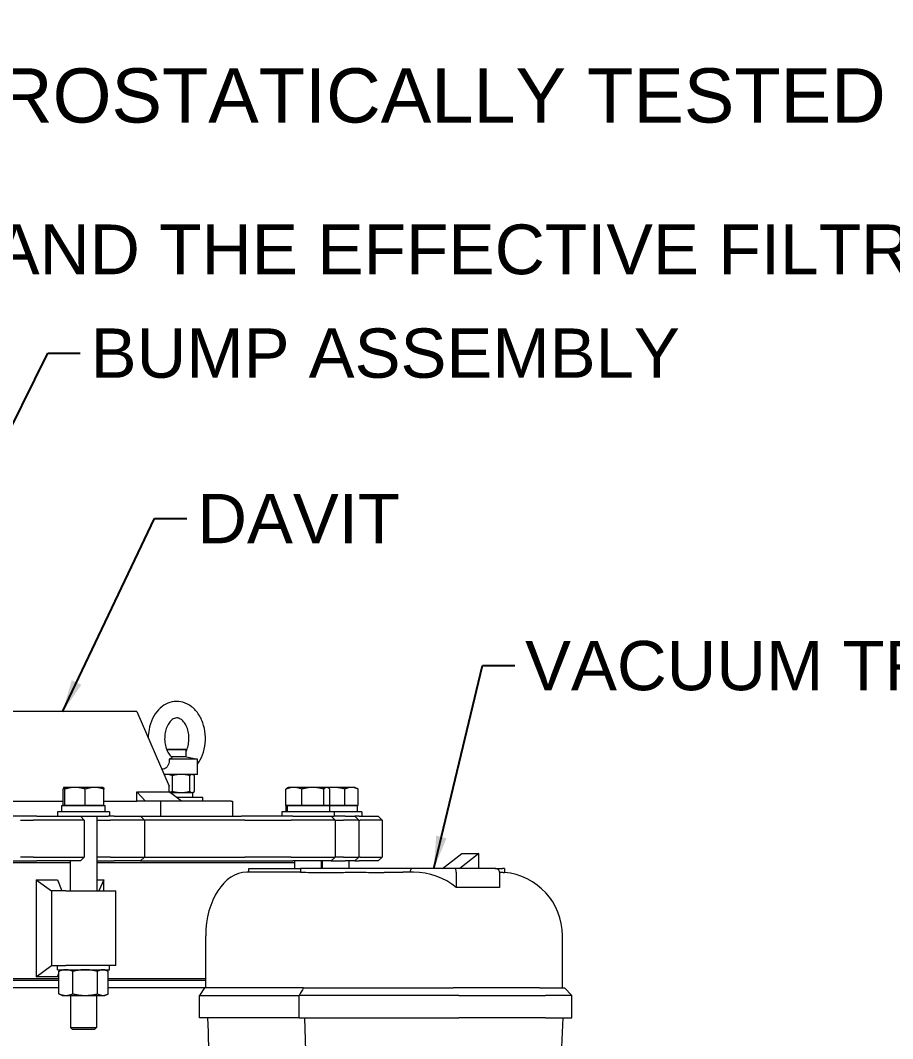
# Model space of a CAD drawing. Header units: inches. Extents: x 14 to 368, y 5 to 236.
# Drawn here: x 285.29 to 314.49, y 106.63 to 140.7 of the extents above; entities that cross this region are included whole.
import ezdxf

# ---------------------------------------------------------------- set-up
doc = ezdxf.new("R2010")
doc.units = ezdxf.units.IN
doc.header["$LTSCALE"] = 11
doc.header["$MEASUREMENT"] = 0
for name, color, linetype, lineweight in [('Symbol', 7, 'Continuous', 25), ('Symbol (ANSI)', 7, 'Continuous', 25), ('Visible (ANSI)', 7, 'Continuous', 50)]:
    doc.layers.add(name, color=color, linetype=linetype, lineweight=lineweight)
doc.styles.add('MEMCOR Medium', font='arial.ttf')
doc.styles.add('Standard D-E', font='arial.ttf')
doc.styles.add('Standard D-E NeptuneBenson', font='arial.ttf')
doc.dimstyles.new('Default (ANSI)$7', dxfattribs={"dimscale": 11, "dimtxt": 0.15, "dimasz": 0.098425, "dimexe": 0.125, "dimexo": 0.0625, "dimgap": 0.031496, "dimtad": 0, "dimtih": 1, "dimtoh": 1, "dimdec": 4, "dimrnd": 1e-08, "dimzin": 3, "dimdsep": 46, "dimlunit": 5, "dimtxsty": 'MEMCOR Medium', "dimcen": 0.09, "dimdle": 0.393701, "dimclrd": 256, "dimclre": 256, "dimclrt": 256, "dimadec": 0, "dimazin": 1, "dimtfac": 0.8, "dimtofl": 0, "dimtmove": 0, "dimatfit": 3, "dimfxl": 1, "dimfrac": 1, "dimtolj": 1, "dimtzin": 4, "dimlwd": -1, "dimlwe": -1, "dimarcsym": 0})
doc.dimstyles.new('Default D-E$7', dxfattribs={"dimscale": 11, "dimtxt": 0.15, "dimasz": 0.098425, "dimexe": 0.125, "dimexo": 0.0625, "dimgap": 0.031496, "dimtad": 0, "dimtih": 1, "dimtoh": 1, "dimrnd": 1e-08, "dimzin": 4, "dimdsep": 46, "dimtxsty": 'Standard D-E', "dimcen": 0.09, "dimdle": 0.393701, "dimclrd": 256, "dimclre": 256, "dimclrt": 256, "dimadec": 0, "dimazin": 1, "dimtfac": 1, "dimtofl": 0, "dimtmove": 0, "dimatfit": 3, "dimfxl": 1, "dimtolj": 1, "dimtzin": 4, "dimlwd": -1, "dimlwe": -1, "dimarcsym": 0})

msp = doc.modelspace()

# ---------------------------------------------------------------- linework, layer by layer
at = {"layer": 'Visible (ANSI)', "linetype": 'Continuous', "lineweight": 18}
for p, q in [((289.194056, 117.57051), (284.74546, 117.57051)), ((289.194056, 117.57051), (290.267644, 115.07051)), ((290.22686, 116.30801), (290.21436, 116.29551)), ((290.83936, 116.29551), (290.21436, 116.29551)), ((290.21436, 116.240891), (290.21436, 116.29551)), ((290.22686, 116.30801), (290.82686, 116.30801)), ((290.82686, 116.30801), (290.83936, 116.29551)), ((290.83936, 116.059863), (290.83936, 116.29551)), ((291.215836, 115.981321), (290.273614, 115.981321)), ((290.846325, 116.059863), (290.346731, 116.059863)), ((290.846325, 116.059863), (291.215836, 115.981321)), ((291.215836, 115.46951), (291.215836, 115.981321)), ((291.215836, 115.46951), (290.096299, 115.46951)), ((290.378298, 114.898816), (290.378298, 115.431205)), ((290.967756, 114.898816), (290.967756, 115.431205)), ((291.05786, 115.46951), (291.074168, 115.461906)), ((291.116318, 114.898816), (291.116318, 115.431205)), ((286.720091, 114.430139), (286.720091, 114.975548)), ((286.748172, 115.034139), (286.746082, 115.032932)), ((286.750256, 115.034139), (286.748172, 115.034139)), ((287.122463, 115.034139), (286.750256, 115.034139)), ((286.780422, 114.430139), (286.780422, 114.975548)), ((287.776379, 115.034139), (287.122463, 115.034139)), ((287.464504, 114.430139), (287.464504, 114.975548)), ((288.060172, 115.034139), (287.776379, 115.034139)), ((288.060172, 115.034139), (288.062263, 115.032932)), ((288.088254, 114.430139), (288.088254, 114.975548)), ((289.476274, 114.57051), (289.194056, 114.88301)), ((289.194056, 114.57051), (289.194056, 114.88301)), ((289.194056, 114.88301), (290.267644, 114.88301)), ((290.267644, 114.88301), (290.267644, 115.07051)), ((290.68406, 114.57051), (290.267644, 114.88301)), ((290.297626, 114.86051), (291.06336, 114.86051)), ((291.05786, 114.86051), (291.074168, 114.868115)), ((291.06336, 114.70451), (291.06336, 114.86051)), ((294.182741, 114.430139), (294.182741, 114.975548)), ((294.259871, 115.034139), (294.235336, 115.019974)), ((294.448527, 115.034139), (294.259871, 115.034139)), ((295.080877, 115.034139), (294.448527, 115.034139)), ((294.714312, 114.430139), (294.714312, 114.975548)), ((295.548221, 115.034139), (295.080877, 115.034139)), ((295.447442, 114.430139), (295.447442, 114.975548)), ((295.571871, 115.034139), (295.548221, 115.034139)), ((295.779642, 115.034139), (295.571871, 115.034139)), ((295.571871, 115.034139), (295.596405, 115.019974)), ((295.649, 114.430139), (295.649, 114.975548)), ((296.376252, 115.034139), (295.779642, 115.034139)), ((296.156684, 114.430139), (296.156684, 114.975548)), ((296.497739, 115.034139), (296.376252, 115.034139)), ((296.497739, 115.034139), (296.563041, 114.996437)), ((296.595821, 114.430139), (296.595821, 114.975548)), ((284.74546, 114.57051), (286.720091, 114.57051)), ((288.088254, 114.57051), (289.194056, 114.57051)), ((289.984267, 114.57051), (289.194056, 114.57051)), ((289.476274, 114.57051), (289.194056, 114.57051)), ((292.346159, 114.57051), (289.984267, 114.57051)), ((289.984267, 114.57051), (289.984267, 114.07051)), ((290.505501, 114.70451), (291.40186, 114.70451)), ((291.40186, 114.57051), (291.40186, 114.70451)), ((292.346159, 114.57051), (292.39461, 114.57051)), ((292.39461, 114.57051), (292.39461, 114.07051)), ((288.279172, 114.211135), (286.529172, 114.211135)), ((286.529172, 114.211135), (286.529172, 114.07051)), ((286.674672, 114.430135), (288.133672, 114.430135)), ((286.674672, 114.211135), (286.674672, 114.430135)), ((286.750256, 114.430139), (286.720091, 114.430139)), ((286.748172, 114.430139), (286.748172, 114.430135)), ((286.780422, 114.430139), (286.750256, 114.430139)), ((287.122463, 114.430139), (286.780422, 114.430139)), ((287.464504, 114.430139), (287.122463, 114.430139)), ((287.776379, 114.430139), (287.464504, 114.430139)), ((288.088254, 114.430139), (287.776379, 114.430139)), ((288.060172, 114.430139), (288.060172, 114.430135)), ((288.133672, 114.211135), (288.133672, 114.430135)), ((288.279172, 114.211135), (288.279172, 114.07051)), ((295.790871, 114.211135), (294.040871, 114.211135)), ((294.040871, 114.211135), (294.040871, 114.07051)), ((294.448527, 114.430139), (294.182741, 114.430139)), ((294.186371, 114.430135), (294.203437, 114.430135)), ((294.186371, 114.211135), (294.186371, 114.430135)), ((294.203437, 114.430135), (294.217208, 114.430135)), ((294.217208, 114.430135), (295.645371, 114.430135)), ((294.259871, 114.430139), (294.259871, 114.430135)), ((294.714312, 114.430139), (294.448527, 114.430139)), ((295.080877, 114.430139), (294.714312, 114.430139)), ((295.447442, 114.430139), (295.080877, 114.430139)), ((295.548221, 114.430139), (295.447442, 114.430139)), ((295.649, 114.430139), (295.548221, 114.430139)), ((295.571871, 114.430139), (295.571871, 114.430135)), ((295.645371, 114.430135), (296.571239, 114.430135)), ((295.645371, 114.211135), (295.645371, 114.430135)), ((295.779642, 114.430139), (295.649, 114.430139)), ((296.156684, 114.430139), (295.779642, 114.430139)), ((296.716739, 114.211135), (295.790871, 114.211135)), ((295.790871, 114.211135), (295.790871, 114.07051)), ((296.376252, 114.430139), (296.156684, 114.430139)), ((296.595821, 114.430139), (296.376252, 114.430139)), ((296.497739, 114.430139), (296.497739, 114.430135)), ((296.571239, 114.211135), (296.571239, 114.430135)), ((296.716739, 114.211135), (296.716739, 114.07051)), ((285.407439, 114.07051), (284.74546, 114.07051)), ((285.289619, 113.94051), (285.724036, 113.94051)), ((285.841856, 114.07051), (285.407439, 114.07051)), ((286.995033, 113.94051), (285.724036, 113.94051)), ((285.841856, 114.07051), (286.947623, 114.07051)), ((286.947623, 114.07051), (287.225812, 114.07051)), ((287.275381, 113.94051), (286.995033, 113.94051)), ((287.225812, 114.07051), (287.300055, 114.07051)), ((287.430055, 113.94051), (287.275381, 113.94051)), ((287.300055, 114.07051), (287.430055, 113.94051)), ((287.300055, 114.07051), (288.231772, 114.07051)), ((287.430055, 113.94051), (287.430055, 112.70051)), ((287.851672, 114.07051), (287.851672, 111.57051)), ((287.851672, 113.94051), (287.857326, 113.94051)), ((287.857326, 113.94051), (288.31294, 113.94051)), ((288.43076, 114.07051), (288.231772, 114.07051)), ((288.655286, 113.94051), (288.31294, 113.94051)), ((288.43076, 114.07051), (288.595086, 114.07051)), ((288.595086, 114.07051), (288.859576, 114.07051)), ((288.921829, 113.94051), (288.655286, 113.94051)), ((288.859576, 114.07051), (289.312959, 114.07051)), ((289.442959, 113.94051), (288.921829, 113.94051)), ((289.312959, 114.07051), (292.693103, 114.07051)), ((289.312959, 114.07051), (289.442959, 113.94051)), ((292.800139, 113.94051), (289.442959, 113.94051)), ((289.442959, 113.94051), (289.442959, 112.70051)), ((293.478066, 114.07051), (292.693103, 114.07051)), ((292.800139, 113.94051), (293.423126, 113.94051)), ((293.423126, 113.94051), (294.354737, 113.94051)), ((294.409677, 114.07051), (293.478066, 114.07051)), ((295.655241, 113.94051), (294.354737, 113.94051)), ((294.409677, 114.07051), (295.541116, 114.07051)), ((295.541116, 114.07051), (295.682332, 114.07051)), ((295.797554, 113.94051), (295.655241, 113.94051)), ((295.682332, 114.07051), (295.695974, 114.07051)), ((295.695974, 114.07051), (295.825974, 113.94051)), ((295.695974, 114.07051), (295.790871, 114.07051)), ((296.159187, 114.07051), (295.790871, 114.07051)), ((295.825974, 113.94051), (295.797554, 113.94051)), ((295.825974, 113.94051), (296.104247, 113.94051)), ((295.825974, 113.94051), (295.825974, 112.70051)), ((296.441014, 113.94051), (296.104247, 113.94051)), ((296.159187, 114.07051), (296.320835, 114.07051)), ((296.320835, 114.07051), (296.432674, 114.07051)), ((296.432674, 114.07051), (296.492592, 114.07051)), ((296.553721, 113.94051), (296.441014, 113.94051)), ((296.628522, 114.07051), (296.492592, 114.07051)), ((296.492592, 114.07051), (296.622592, 113.94051)), ((296.622592, 113.94051), (296.553721, 113.94051)), ((296.622592, 113.94051), (296.662168, 113.94051)), ((296.622592, 113.94051), (296.622592, 112.70051)), ((296.628522, 114.07051), (297.273349, 114.07051)), ((297.403349, 113.94051), (296.662168, 113.94051)), ((297.273349, 114.07051), (297.403349, 113.94051)), ((297.403349, 113.94051), (297.403349, 112.70051)), ((299.42495, 112.32051), (300.067738, 112.82051)), ((300.642271, 112.82051), (299.999483, 112.32051)), ((300.067738, 112.82051), (300.642271, 112.82051)), ((300.642271, 112.32051), (300.642271, 112.82051)), ((286.956672, 112.50801), (283.487406, 112.50801)), ((284.919173, 112.57051), (285.407439, 112.57051)), ((285.724036, 112.70051), (285.289619, 112.70051)), ((285.407439, 112.57051), (285.841856, 112.57051)), ((285.724036, 112.70051), (286.995033, 112.70051)), ((286.947623, 112.57051), (285.841856, 112.57051)), ((287.225812, 112.57051), (286.947623, 112.57051)), ((286.956672, 112.57051), (286.956672, 111.57051)), ((286.995033, 112.70051), (287.275381, 112.70051)), ((287.300055, 112.57051), (287.225812, 112.57051)), ((287.275381, 112.70051), (287.430055, 112.70051)), ((287.300055, 112.57051), (287.430055, 112.70051)), ((287.857326, 112.70051), (287.851672, 112.70051)), ((287.851672, 112.57051), (287.975146, 112.57051)), ((294.468371, 112.50801), (287.851672, 112.50801)), ((288.31294, 112.70051), (287.857326, 112.70051)), ((287.975146, 112.57051), (288.43076, 112.57051)), ((288.31294, 112.70051), (288.655286, 112.70051)), ((288.595086, 112.57051), (288.43076, 112.57051)), ((288.859576, 112.57051), (288.595086, 112.57051)), ((288.655286, 112.70051), (288.921829, 112.70051)), ((289.312959, 112.57051), (288.859576, 112.57051)), ((288.921829, 112.70051), (289.442959, 112.70051)), ((289.312959, 112.57051), (289.442959, 112.70051)), ((289.312959, 112.57051), (292.873724, 112.57051)), ((289.442959, 112.70051), (292.800139, 112.70051)), ((293.423126, 112.70051), (292.800139, 112.70051)), ((292.873724, 112.57051), (293.478066, 112.57051)), ((294.354737, 112.70051), (293.423126, 112.70051)), ((293.478066, 112.57051), (294.409677, 112.57051)), ((294.354737, 112.70051), (295.655241, 112.70051)), ((295.541116, 112.57051), (294.409677, 112.57051)), ((294.468371, 112.57051), (294.468371, 112.32051)), ((295.363371, 112.57051), (295.363371, 112.32051)), ((295.394239, 112.57051), (295.394239, 112.32051)), ((295.682332, 112.57051), (295.541116, 112.57051)), ((295.655241, 112.70051), (295.797554, 112.70051)), ((295.695974, 112.57051), (295.682332, 112.57051)), ((295.695974, 112.57051), (295.825974, 112.70051)), ((295.695974, 112.57051), (296.159187, 112.57051)), ((295.797554, 112.70051), (295.825974, 112.70051)), ((296.104247, 112.70051), (295.825974, 112.70051)), ((296.104247, 112.70051), (296.441014, 112.70051)), ((296.320835, 112.57051), (296.159187, 112.57051)), ((296.289239, 112.57051), (296.289239, 112.32051)), ((296.432674, 112.57051), (296.320835, 112.57051)), ((296.492592, 112.57051), (296.432674, 112.57051)), ((296.441014, 112.70051), (296.553721, 112.70051)), ((296.492592, 112.57051), (296.622592, 112.70051)), ((296.492592, 112.57051), (296.628522, 112.57051)), ((296.553721, 112.70051), (296.622592, 112.70051)), ((296.662168, 112.70051), (296.622592, 112.70051)), ((297.273349, 112.57051), (296.628522, 112.57051)), ((296.662168, 112.70051), (297.403349, 112.70051)), ((297.273349, 112.57051), (297.403349, 112.70051)), ((293.790084, 112.19551), (292.868918, 112.19551)), ((292.936097, 112.32051), (294.666164, 112.32051)), ((292.936097, 112.19551), (292.936097, 112.32051)), ((297.490525, 112.32051), (294.666164, 112.32051)), ((294.666164, 112.32051), (294.666164, 112.192827)), ((298.421243, 112.32051), (297.490525, 112.32051)), ((297.664135, 112.19551), (298.0991, 112.19551)), ((298.450644, 112.19551), (298.0991, 112.19551)), ((299.842818, 112.32051), (298.421243, 112.32051)), ((301.181959, 112.32051), (299.842818, 112.32051)), ((299.885008, 112.19551), (299.885008, 111.680116)), ((301.181959, 112.32051), (301.42763, 112.32051)), ((301.33128, 112.19551), (301.33128, 111.680116)), ((301.495518, 112.32051), (301.42763, 112.32051)), ((301.495518, 112.32051), (301.495518, 112.187435)), ((285.81765, 111.945053), (285.81765, 108.695967)), ((285.81765, 111.945053), (286.527693, 111.945053)), ((285.81765, 111.945053), (286.327329, 111.57051)), ((286.527693, 111.945053), (286.674523, 111.57051)), ((287.851672, 111.945053), (288.082591, 111.945053)), ((288.082591, 111.945053), (287.913368, 111.57051)), ((288.082591, 111.57051), (288.082591, 111.945053)), ((286.815923, 111.57051), (286.327329, 111.57051)), ((286.327329, 111.57051), (286.327329, 109.07051)), ((286.815923, 111.57051), (288.483942, 111.57051)), ((288.483942, 109.07051), (288.483942, 111.57051)), ((301.33128, 111.680116), (299.885008, 111.680116)), ((291.497005, 108.32051), (291.497005, 110.07051)), ((303.43544, 108.32051), (303.43544, 110.07051)), ((285.81765, 108.695967), (286.327329, 109.07051)), ((286.327329, 109.07051), (286.815923, 109.07051)), ((286.529172, 108.929885), (286.529172, 109.07051)), ((288.483942, 109.07051), (286.815923, 109.07051)), ((288.279172, 108.929885), (288.279172, 109.07051)), ((286.527693, 108.695967), (286.57658, 108.820672)), ((286.529172, 108.929885), (288.279172, 108.929885)), ((286.57658, 108.122752), (286.57658, 108.878018)), ((286.604673, 108.892333), (286.619395, 108.929885)), ((286.685172, 108.929885), (286.608024, 108.89391)), ((287.047643, 108.122752), (287.047643, 108.878018)), ((287.875235, 108.122752), (287.875235, 108.878018)), ((288.123172, 108.929885), (288.200321, 108.89391)), ((288.231765, 108.122752), (288.231765, 108.878018)), ((283.407406, 108.63301), (286.57658, 108.63301)), ((286.57658, 108.57051), (283.407406, 108.57051)), ((286.527693, 108.695967), (285.81765, 108.695967)), ((288.231765, 108.63301), (291.497005, 108.63301)), ((291.497005, 108.57051), (288.231765, 108.57051)), ((286.57658, 108.32051), (283.407406, 108.32051)), ((286.685172, 108.070885), (286.608024, 108.10686)), ((286.685172, 108.070885), (286.812112, 108.070885)), ((286.812112, 108.070885), (287.461439, 108.070885)), ((286.966672, 108.070885), (286.966672, 106.99625)), ((287.461439, 108.070885), (288.0535, 108.070885)), ((287.841672, 108.070885), (287.841672, 106.99625)), ((288.0535, 108.070885), (288.123172, 108.070885)), ((288.123172, 108.070885), (288.200321, 108.10686)), ((291.450908, 108.32051), (288.231765, 108.32051)), ((291.450908, 108.32051), (291.289507, 108.07051)), ((291.289507, 107.32051), (291.289507, 108.07051)), ((291.289507, 108.07051), (294.618192, 108.07051)), ((294.769689, 108.32051), (291.450908, 108.32051)), ((294.618192, 107.32051), (294.618192, 108.07051)), ((299.973152, 108.07051), (294.618192, 108.07051)), ((294.769689, 108.32051), (299.781641, 108.32051)), ((302.674185, 108.32051), (299.781641, 108.32051)), ((299.973152, 108.07051), (302.865696, 108.07051)), ((302.674185, 108.32051), (303.50684, 108.32051)), ((303.75684, 108.07051), (302.865696, 108.07051)), ((303.50684, 108.32051), (303.75684, 108.07051)), ((303.75684, 107.32051), (303.75684, 108.07051)), ((294.618192, 107.32051), (291.289507, 107.32051)), ((294.618192, 107.32051), (299.973152, 107.32051)), ((294.805508, 107.32051), (294.867408, 104.880925)), ((302.865696, 107.32051), (299.973152, 107.32051)), ((303.447809, 107.32051), (302.629618, 88.798445)), ((302.865696, 107.32051), (303.75684, 107.32051)), ((286.966672, 106.99625), (287.841672, 106.99625)), ((287.034834, 106.930135), (286.966672, 106.99625)), ((287.773511, 106.930135), (287.034834, 106.930135)), ((287.773511, 106.930135), (287.841672, 106.99625))]:
    msp.add_line(p, q, dxfattribs=at)
msp.add_arc((301.31044, 110.07051), 2.125, 0, 85.0338169, dxfattribs=at)
for centre, major_axis, ratio, start_param, end_param in [((294.915871, 114.274884), (-0.188981, 4.137075), 0.170312753, 1.525482101, 1.578425874), ((294.915871, 114.585387), (-0.188981, 4.137075), 0.170312753, 1.600551131, 1.653600499), ((292.868918, 110.07051), (0, -2.125), 0.64560618, 3.141592654, 4.71238898), ((293.790084, 110.07051), (17.439812, 0), 0.121847642, 1.520540653, 1.570796327), ((298.421243, 112.19551), (0, 0.125), 0.696353244, 0, 1.570796327), ((298.450644, 110.07051), (2.196979, 0), 0.96723715, 0.859416189, 1.570796327), ((299.842818, 112.19551), (0, -0.125), 0.33751937, 1.570796327, 3.141592654), ((301.181959, 112.19551), (0.149321, 0), 0.837121646, 0, 1.570796327)]:
    msp.add_ellipse(centre, major_axis=major_axis, ratio=ratio, start_param=start_param, end_param=end_param, dxfattribs=at)
for points, knots in [([(291.215836, 115.803946), (291.250362, 115.850068), (291.281631, 115.899147), (291.37007, 116.06176), (291.415102, 116.183906), (291.473971, 116.440752), (291.487271, 116.575641), (291.480772, 116.844337), (291.460952, 116.978124), (291.388753, 117.232215), (291.336453, 117.352582), (291.201852, 117.565541), (291.120155, 117.658874), (290.936921, 117.801247), (290.837404, 117.853229), (290.636031, 117.908841), (290.535878, 117.916765), (290.34233, 117.893962), (290.249202, 117.864307), (290.071613, 117.77183), (289.988403, 117.7068), (289.83603, 117.544814), (289.769287, 117.445072), (289.66069, 117.22127), (289.620501, 117.096021), (289.579869, 116.877822), (289.570871, 116.787207), (289.569425, 116.696411)], [3.898509139, 3.898509139, 3.898509139, 3.898509139, 4.056754626, 4.056754626, 4.398938909, 4.398938909, 4.746584901, 4.746584901, 5.094483157, 5.094483157, 5.441795747, 5.441795747, 5.780785146, 5.780785146, 6.090334181, 6.090334181, 6.366299518, 6.366299518, 6.63599325, 6.63599325, 6.927784401, 6.927784401, 7.252560037, 7.252560037, 7.596481555, 7.596481555, 7.831458194, 7.831458194, 7.831458194, 7.831458194]), ([(290.83936, 116.240891), (290.853116, 116.268835), (290.865743, 116.298791), (290.898633, 116.391666), (290.914813, 116.459085), (290.933406, 116.599652), (290.935705, 116.672809), (290.925842, 116.816523), (290.913656, 116.887044), (290.877002, 117.017257), (290.852622, 117.076974), (290.796262, 117.179891), (290.764356, 117.223079), (290.697995, 117.291917), (290.663705, 117.316706), (290.592286, 117.352696), (290.556906, 117.360058), (290.493954, 117.358541), (290.465536, 117.352489), (290.393784, 117.320711), (290.348467, 117.288299), (290.271709, 117.200167), (290.239911, 117.152276), (290.186224, 117.041862), (290.164117, 116.97985), (290.132507, 116.846572), (290.123089, 116.775288), (290.118701, 116.631064), (290.123815, 116.558149), (290.147773, 116.419233), (290.166574, 116.353247), (290.214327, 116.235446), (290.243179, 116.183581), (290.302297, 116.102307), (290.332053, 116.071188), (290.361229, 116.047538)], [4.104209623, 4.104209623, 4.104209623, 4.104209623, 4.248084742, 4.248084742, 4.5274672, 4.5274672, 4.809148347, 4.809148347, 5.09125043, 5.09125043, 5.371368437, 5.371368437, 5.650327299, 5.650327299, 5.940878514, 5.940878514, 6.30022792, 6.30022792, 6.586678092, 6.586678092, 6.965130293, 6.965130293, 7.251601663, 7.251601663, 7.530362539, 7.530362539, 7.810977806, 7.810977806, 8.093211609, 8.093211609, 8.374522902, 8.374522902, 8.653522623, 8.653522623, 8.904319276, 8.904319276, 8.904319276, 8.904319276]), ([(290.273614, 115.981321), (290.277392, 115.932896), (290.274851, 115.884015), (290.251403, 115.798869), (290.23508, 115.766885), (290.19664, 115.713922), (290.173374, 115.691842), (290.123009, 115.658324), (290.09655, 115.647309), (290.054298, 115.639005), (290.038224, 115.638284), (290.023049, 115.640102)], [0, 0, 0, 0, 0.370297257, 0.370297257, 0.678851509, 0.678851509, 0.993897876, 0.993897876, 1.309972792, 1.309972792, 1.514783522, 1.514783522, 1.514783522, 1.514783522]), ([(290.361228, 116.047538), (290.361834, 116.047047), (290.36239, 116.046547), (290.36867, 116.040252), (290.368135, 116.033452), (290.356172, 116.01735), (290.3411, 116.007716), (290.306923, 115.992628), (290.291353, 115.986898), (290.273614, 115.981321)], [1.7598983994, 1.7598983994, 1.7598983994, 1.7598983994, 1.7847843361, 1.7847843361, 2.0675310161, 2.0675310161, 2.4434414787, 2.4434414787, 2.6773418205, 2.6773418205, 2.6773418205, 2.6773418205]), ([(294.666164, 112.192827), (294.72735, 112.192252), (294.789482, 112.191647), (295.07783, 112.18898), (295.312983, 112.187355), (295.549582, 112.187355), (295.644071, 112.187355), (295.74416, 112.187595), (295.848139, 112.188115)], [26.213517074, 26.213517074, 26.213517074, 26.213517074, 26.824810769, 26.824810769, 29.016237352, 29.016237352, 29.016237352, 29.891417752, 29.891417752, 29.891417752, 29.891417752]), ([(295.848139, 112.188115), (295.897403, 112.188422), (295.946946, 112.188772), (296.034795, 112.189713), (296.072707, 112.190193), (296.110356, 112.190695)], [-55.1561514955, -55.1561514955, -55.1561514955, -55.1561514955, -54.7075950751, -54.7075950751, -54.3637081452, -54.3637081452, -54.3637081452, -54.3637081452]), ([(296.110356, 112.190695), (296.148956, 112.191233), (296.187638, 112.191601), (296.485637, 112.193845), (296.732006, 112.192169), (297.036722, 112.189099), (297.140041, 112.187788), (297.285319, 112.187282), (297.335827, 112.187409), (297.414507, 112.188714), (297.444583, 112.189585), (297.4775, 112.190995), (297.484242, 112.191315), (297.490525, 112.191636)], [-37.914858437, -37.914858437, -37.914858437, -37.914858437, -37.674676988, -37.674676988, -36.064935499, -36.064935499, -35.345048353, -35.345048353, -34.968662607, -34.968662607, -34.699552539, -34.699552539, -34.624049898, -34.624049898, -34.624049898, -34.624049898]), ([(301.42763, 112.191638), (301.439036, 112.191053), (301.44905, 112.190483), (301.477589, 112.188773), (301.488502, 112.187997), (301.493566, 112.187603), (301.494028, 112.187565), (301.494396, 112.187533)], [-71.6418603662, -71.6418603662, -71.6418603662, -71.6418603662, -71.4043149246, -71.4043149246, -70.8525116297, -70.8525116297, -70.7839194936, -70.7839194936, -70.7839194936, -70.7839194936]), ([(291.559304, 107.32051), (291.595642, 106.086931), (291.631981, 104.853352), (291.704659, 102.386195), (291.740999, 101.152616), (291.813679, 98.685458), (291.85002, 97.45188), (291.922703, 94.984722), (291.959044, 93.751144), (292.031729, 91.283986), (292.068071, 90.050408), (292.104414, 88.816829)], [0.005128417, 0.005128417, 0.005128417, 0.005128417, 9.41486509, 9.41486509, 18.824601762, 18.824601762, 28.234338435, 28.234338435, 37.644075108, 37.644075108, 47.053811781, 47.053811781, 47.053811781, 47.053811781])]:
    msp.add_open_spline(points, degree=3, knots=knots, dxfattribs=at)
for points, weights in [([(290.157849, 115.46951), (290.127917, 115.46951), (290.097614, 115.466448)], [1, 1.01081394267, 1.01546575543]), ([(290.378298, 115.431205), (290.26016, 115.46951), (290.157849, 115.46951)], [1, 1.0379548493, 1]), ([(290.673027, 115.46951), (290.536243, 115.46951), (290.378298, 115.431205)], [1, 1.0379548493, 1]), ([(290.967756, 115.431205), (290.809811, 115.46951), (290.673027, 115.46951)], [1, 1.0379548493, 1]), ([(291.042037, 115.46951), (291.007563, 115.46951), (290.967756, 115.431205)], [1, 1.0379548493, 1]), ([(291.116318, 115.431205), (291.076511, 115.46951), (291.042037, 115.46951)], [1, 1.0379548493, 1]), ([(286.750256, 115.034139), (286.736256, 115.034139), (286.720091, 114.975548)], [1, 1.0379548493, 1]), ([(286.780422, 114.975548), (286.764256, 115.034139), (286.750256, 115.034139)], [1, 1.0379548493, 1]), ([(287.122463, 115.034139), (286.963721, 115.034139), (286.780422, 114.975548)], [1, 1.0379548493, 1]), ([(287.464504, 114.975548), (287.281205, 115.034139), (287.122463, 115.034139)], [1, 1.0379548493, 1]), ([(287.776379, 115.034139), (287.631637, 115.034139), (287.464504, 114.975548)], [1, 1.0379548493, 1]), ([(288.088254, 114.975548), (287.921121, 115.034139), (287.776379, 115.034139)], [1, 1.0379548493, 1]), ([(288.062263, 115.032932), (288.074346, 115.025956), (288.088254, 114.975548)], [1.00936784242, 1.03248168778, 1]), ([(290.280912, 114.873053), (290.327308, 114.882282), (290.378298, 114.898816)], [1.018521499, 1.01603594633, 1]), ([(290.378298, 114.898816), (290.536243, 114.86051), (290.673027, 114.86051)], [1, 1.0379548493, 1]), ([(290.673027, 114.86051), (290.809811, 114.86051), (290.967756, 114.898816)], [1, 1.0379548493, 1]), ([(290.967756, 114.898816), (291.007563, 114.86051), (291.042037, 114.86051)], [1, 1.0379548493, 1]), ([(291.042037, 114.86051), (291.076511, 114.86051), (291.116318, 114.898816)], [1, 1.0379548493, 1]), ([(294.448527, 115.034139), (294.325175, 115.034139), (294.182741, 114.975548)], [1, 1.0379548493, 1]), ([(294.182741, 114.975548), (294.210446, 115.005604), (294.235336, 115.019974)], [1, 1.01911664763, 1.01897640328]), ([(294.714312, 114.975548), (294.571878, 115.034139), (294.448527, 115.034139)], [1, 1.0379548493, 1]), ([(295.080877, 115.034139), (294.910754, 115.034139), (294.714312, 114.975548)], [1, 1.0379548493, 1]), ([(295.447442, 114.975548), (295.251, 115.034139), (295.080877, 115.034139)], [1, 1.0379548493, 1]), ([(295.548221, 115.034139), (295.501449, 115.034139), (295.447442, 114.975548)], [1, 1.0379548493, 1]), ([(295.649, 114.975548), (295.594993, 115.034139), (295.548221, 115.034139)], [1, 1.0379548493, 1]), ([(295.779642, 115.034139), (295.690055, 115.034139), (295.597031, 115.019611)], [1, 1.01907838925, 1.01897688749]), ([(296.156684, 114.975548), (295.954628, 115.034139), (295.779642, 115.034139)], [1, 1.0379548493, 1]), ([(296.376252, 115.034139), (296.27435, 115.034139), (296.156684, 114.975548)], [1, 1.0379548493, 1]), ([(296.595821, 114.975548), (296.478155, 115.034139), (296.376252, 115.034139)], [1, 1.0379548493, 1]), ([(296.563041, 114.996437), (296.57903, 114.987206), (296.595821, 114.975548)], [1.011827725, 1.00732912493, 1]), ([(286.812112, 108.929885), (286.702801, 108.929885), (286.57658, 108.878018)], [1, 1.0379548493, 1]), ([(286.57658, 108.878018), (286.592632, 108.886733), (286.608024, 108.89391)], [1, 1.00618195481, 1.01035011871]), ([(287.047643, 108.878018), (286.921422, 108.929885), (286.812112, 108.929885)], [1, 1.0379548493, 1]), ([(287.461439, 108.929885), (287.269395, 108.929885), (287.047643, 108.878018)], [1, 1.0379548493, 1]), ([(287.875235, 108.878018), (287.653482, 108.929885), (287.461439, 108.929885)], [1, 1.0379548493, 1]), ([(288.0535, 108.929885), (287.970767, 108.929885), (287.875235, 108.878018)], [1, 1.0379548493, 1]), ([(288.231765, 108.878018), (288.136233, 108.929885), (288.0535, 108.929885)], [1, 1.0379548493, 1]), ([(286.608024, 108.10686), (286.592632, 108.114038), (286.57658, 108.122752)], [1.01035011871, 1.00618195481, 1]), ([(286.57658, 108.122752), (286.702801, 108.070885), (286.812112, 108.070885)], [1, 1.0379548493, 1]), ([(286.812112, 108.070885), (286.921422, 108.070885), (287.047643, 108.122752)], [1, 1.0379548493, 1]), ([(287.047643, 108.122752), (287.269395, 108.070885), (287.461439, 108.070885)], [1, 1.0379548493, 1]), ([(287.461439, 108.070885), (287.653482, 108.070885), (287.875235, 108.122752)], [1, 1.0379548493, 1]), ([(287.875235, 108.122752), (287.970767, 108.070885), (288.0535, 108.070885)], [1, 1.0379548493, 1]), ([(288.0535, 108.070885), (288.136233, 108.070885), (288.231765, 108.122752)], [1, 1.0379548493, 1])]:
    msp.add_rational_spline(points, weights, degree=2, dxfattribs=at)
for points in [[(297.490525, 112.191636), (297.549961, 112.194684), (297.608212, 112.19551), (297.664135, 112.19551)], [(301.33128, 112.194846), (301.362916, 112.194268), (301.395094, 112.193261), (301.42763, 112.191638)], [(294.769689, 108.32051), (294.719155, 108.237208), (294.668621, 108.153815), (294.618192, 108.07051)]]:
    msp.add_open_spline(points, degree=3, dxfattribs=at)

# ---------------------------------------------------------------- texts
at = {"layer": 'Symbol', "insert": (287.6432, 130.392438), "char_height": 1.65000005, "width": 19.73208912, "attachment_point": 1, "style": 'Standard D-E'}
msp.add_mtext('\\fArial|b0|i0;BUMP ASSEMBLY', dxfattribs=at)
at = {"layer": 'Symbol (ANSI)', "insert": (219.791202, 196.586037), "char_height": 1.814999942, "width": 148.64247032, "attachment_point": 1, "line_spacing_factor": 1.727336, "style": 'Standard D-E NeptuneBenson'}
msp.add_mtext('NOTES:\\P1.^IFILTER TANK IS TO BE CONSTRUCTED OF HIGH QUALITY A36 CARBON STEEL, UPPER HEAD THICKNESS = 1 1/2" \\P(38.1mm), LOWER HEAD THICKNESS = 5/16" (7.93mm) & SHELL THICKNESS = 1/4" (6.35mm).\\P2.^IINTERIOR OF TANK IS LINED WITH FLEXSOL 3000. EXTERIOR IS COATED WITH 5-8 MILS OF HIGH SOLIDS ENAMEL. \\PNO WELDING OR EXTREME HEAT IS TO BE APPLIED TO TANK AFTER LINING OR COATING PROCESS IS DONE.\\P3.^IELECTRICAL REQUIREMENTS: 120VAC-10-60Hz, 15 AMP CIRCUIT PROTECTION.\\P4.^ILOCATE ALL ELECTRICAL ITEMS IN A NON-HAZARDOUS LOCATION.\\P5.^IELECTRICAL CONNECTIONS ARE THE RESPONSIBILITY OF THE CUSTOMER.\\P6.^IMEDIA QUANTITIES ARE INDICATED FOR INFORMATIONAL PURPOSES ONLY.\\P7.^IALL PNEUMATIC TUBING SUPPLIED BY POOL CONTRACTOR.\\P8.^IDRAIN VALVE MUST BE A BUTTERFLY VALVE AND INSTALLED DIRECTLY ON THE BOTTOM TANK HEAD.\\P{\\H1x;9.^IDESIGN PRESSURE IS 50 PSI (344.73 kpa). HYDROSTATICALLY TESTED TO 75 PSI (517.11 kpa).\\P\\H0.91667x;10.^ITHIS PRECOAT FILTER UTILIZES TUBE ELEMENTS AND THE EFFECTIVE FILTRATION AREA REPRESENTS THE \\PUNCOATED AREA.}', dxfattribs=at)
at = {"layer": 'Symbol (ANSI)', "char_height": 1.65000005, "attachment_point": 1, "style": 'MEMCOR Medium'}
for s, insert, width in [('\\fArial|b0|i0;DAVIT', (291.211811, 124.853703), 6.78990155), ('\\fArial|b0|i0;VACUUM TRANSFER UNIT', (302.187035, 119.93489), 29.0774796)]:
    msp.add_mtext(s, dxfattribs=dict(at, insert=insert, width=width))

# ---------------------------------------------------------------- leaders
at = {"layer": 'Symbol', "annotation_type": 0, "has_hookline": 1, "hookline_direction": 0, "text_width": 19.540008}
msp.add_leader([(282.387401, 121.870817), (286.214066, 129.567438), (287.296743, 129.567438)], dimstyle='Default D-E$7', override={"dimtad": 0}, dxfattribs=at)
at = {"layer": 'Symbol (ANSI)', "annotation_type": 0, "has_hookline": 1, "hookline_direction": 0}
for points, text_width in [([(286.705594, 117.565864), (289.782677, 124.028703), (290.865354, 124.028703)], 6.563984), ([(299.13203, 112.32051), (300.757901, 119.10989), (301.840578, 119.10989)], 29.013439)]:
    msp.add_leader(points, dimstyle='Default (ANSI)$7', override={"dimtad": 0}, dxfattribs=dict(at, text_width=text_width))

doc.saveas('drawing.dxf')
